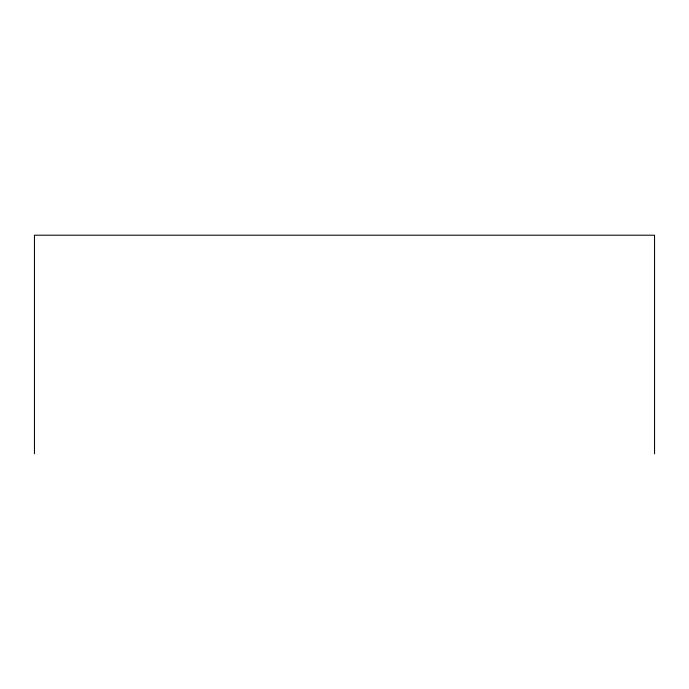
<?xml version="1.0" encoding="UTF-8"?>
<svg xmlns="http://www.w3.org/2000/svg" width="689" height="689" viewBox="0 0 689 689"><rect width="100%" height="100%" fill="white"/><g stroke="black" fill="none" stroke-linecap="round" stroke-linejoin="round"><path stroke-width="1.03" d="M654.55 453.793L654.55 235.207L34.45 235.207L34.45 453.793"/></g></svg>
